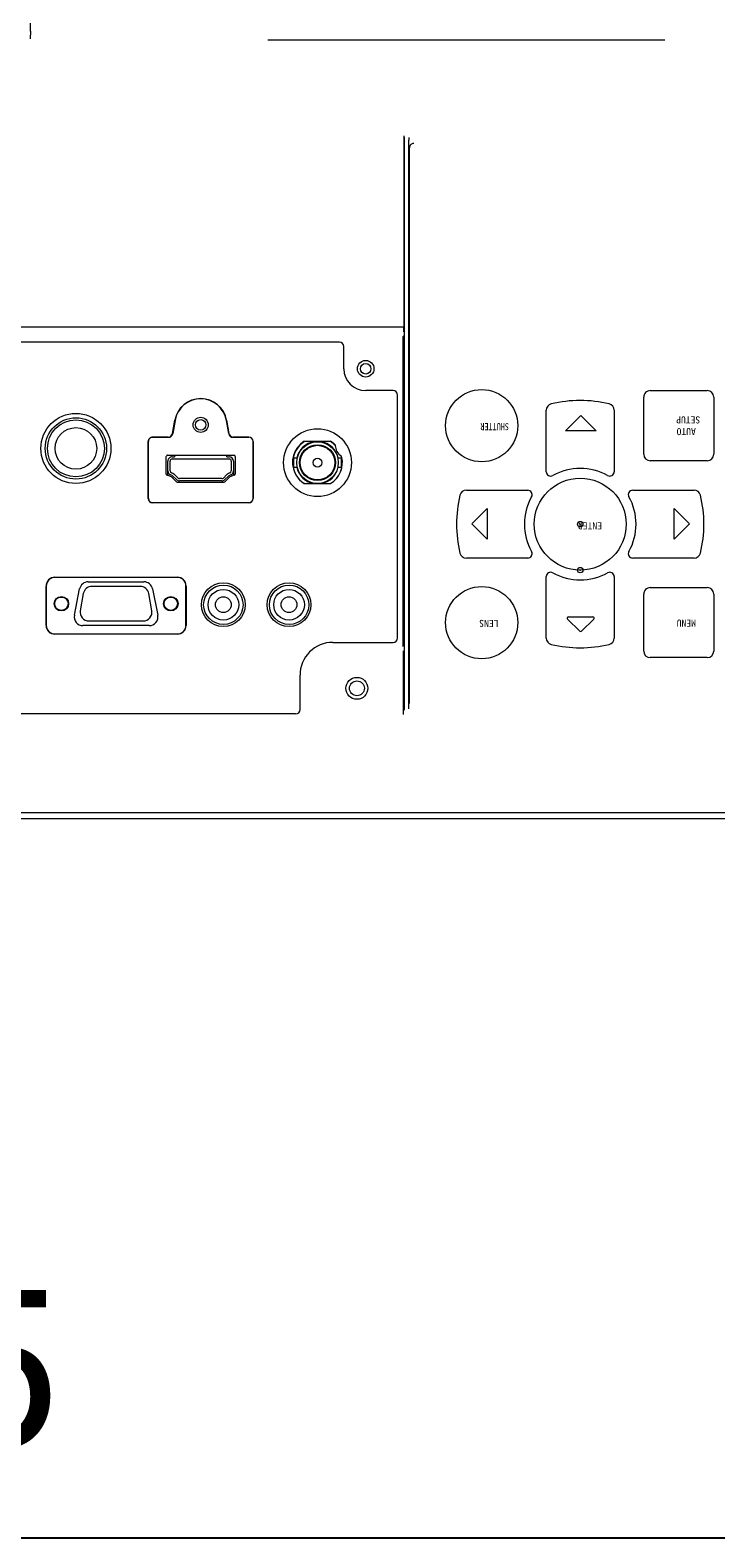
# Model space of a CAD drawing. Units: millimetres, scale not verified. Extents: x -63 to 62, y -57 to 57.
# Drawn here: x 28.08 to 35.91, y 6.14 to 23.36 of the extents above; entities that cross this region are included whole.
import ezdxf
from ezdxf.enums import TextEntityAlignment as Align

# ---------------------------------------------------------------- set-up
doc = ezdxf.new("R2010")
doc.units = ezdxf.units.MM
doc.header["$LTSCALE"] = 0.125
doc.header["$PDMODE"] = 32
doc.header["$PDSIZE"] = 0.0625
doc.layers.add('0-4_GAIKEI', color=1, linetype='Continuous', lineweight=18)
doc.layers.add('0-5_SUNPO', color=7, linetype='Continuous')
doc.styles.add('ＭＳ ゴシック', font='')
doc.styles.get('ＭＳ ゴシック').set_extended_font_data('MS Gothic')

# ---------------------------------------------------------------- blocks, each defined once
blk = doc.blocks.new('D8')
at = {"layer": '0-5_SUNPO'}
blk.add_line((14.5962, 2.2693), (38.0212, 2.2693), dxfattribs=at)
at = {"layer": '0-5_SUNPO', "style": 'ＭＳ ゴシック'}
blk.add_text('548.5', height=1.833, dxfattribs=at).set_placement((23.1837, 2.7693), align=Align.BOTTOM_LEFT)

msp = doc.modelspace()

# ---------------------------------------------------------------- linework, layer by layer
at = {"layer": '0-4_GAIKEI'}
for p, q in [((28.0844, 23.3491), (28.0844, 23.4392)), ((28.0844, 23.3491), (28.0814, 23.2616)), ((30.7961, 23.2498), (35.3297, 23.2498)), ((32.3473, 22.1511), (32.3473, 19.9668)), ((32.356, 22.1341), (32.352, 22.1361)), ((32.3533, 22.0988), (32.356, 22.1001)), ((32.3533, 15.592), (32.3533, 22.0988)), ((32.356, 22.1001), (32.356, 22.1341)), ((32.3709, 22.0851), (32.3696, 22.0844)), ((32.4033, 15.6062), (32.4033, 22.0846)), ((32.4059, 22.1333), (32.4059, 22.1007)), ((32.4059, 22.0857), (32.4059, 22.1007)), ((32.4117, 15.6661), (32.4117, 22.0161)), ((32.3477, 19.9664), (23.7477, 19.9664)), ((32.346, 19.8647), (32.3355, 19.8542)), ((32.3355, 19.8542), (32.3355, 16.3208)), ((32.3477, 19.9147), (32.3477, 19.9664)), ((31.6117, 19.7942), (18.9617, 19.7942)), ((31.6617, 19.4911), (31.6617, 19.7442)), ((32.2255, 19.2411), (31.9117, 19.2411)), ((32.2755, 16.4158), (32.2755, 19.1911)), ((35.0867, 18.5161), (35.0867, 19.1661)), ((35.1617, 19.2411), (35.8117, 19.2411)), ((35.8867, 19.1661), (35.8867, 18.5161)), ((33.9742, 18.3151), (33.9742, 19.0166)), ((34.7492, 19.0166), (34.7492, 18.3151)), ((29.7057, 18.7514), (29.7323, 18.9022)), ((29.7345, 18.9018), (29.7079, 18.751)), ((29.7323, 18.9022), (29.7345, 18.9018)), ((30.3232, 18.9022), (30.321, 18.9018)), ((30.3476, 18.751), (30.321, 18.9018)), ((30.3232, 18.9022), (30.3498, 18.7514)), ((29.4278, 18.0101), (29.4278, 18.6601)), ((29.4278, 18.6601), (29.4299, 18.6601)), ((29.4299, 18.6601), (29.4299, 18.0101)), ((29.4778, 18.7101), (29.6565, 18.7101)), ((29.4778, 18.7101), (29.4778, 18.7079)), ((29.6565, 18.7079), (29.4778, 18.7079)), ((29.6565, 18.7101), (29.6565, 18.7079)), ((29.7079, 18.751), (29.7057, 18.7514)), ((30.3498, 18.7514), (30.3476, 18.751)), ((30.399, 18.7101), (30.5778, 18.7101)), ((30.399, 18.7101), (30.399, 18.7079)), ((30.5778, 18.7079), (30.399, 18.7079)), ((30.5778, 18.7101), (30.5778, 18.7079)), ((30.6278, 18.6601), (30.6256, 18.6601)), ((30.6256, 18.0101), (30.6256, 18.6601)), ((30.6278, 18.6601), (30.6278, 18.0101)), ((31.2113, 18.6636), (31.5108, 18.6636)), ((31.327, 18.6586), (31.2127, 18.6586)), ((31.3965, 18.6586), (31.327, 18.6586)), ((31.5108, 18.6586), (31.3965, 18.6586)), ((29.6352, 18.2887), (29.6352, 18.4886)), ((29.6502, 18.5036), (30.4052, 18.5036)), ((29.6527, 18.324), (29.6527, 18.4361)), ((29.6777, 18.324), (29.6777, 18.4361)), ((29.7027, 18.4861), (29.7277, 18.4861)), ((29.7027, 18.4611), (30.3527, 18.4611)), ((29.7277, 18.5036), (29.7277, 18.4861)), ((30.3277, 18.4861), (30.3277, 18.5036)), ((30.3277, 18.4861), (30.3527, 18.4861)), ((30.3777, 18.4361), (30.3777, 18.324)), ((30.4027, 18.4361), (30.4027, 18.324)), ((30.4202, 18.4886), (30.4202, 18.2887)), ((31.1296, 18.4686), (31.0867, 18.4686)), ((31.0867, 18.4686), (31.0867, 18.3686)), ((31.1367, 18.4902), (31.1367, 18.4946)), ((31.6367, 18.4686), (31.5939, 18.4686)), ((31.6367, 18.3686), (31.6367, 18.4686)), ((35.8117, 18.4411), (35.1617, 18.4411)), ((29.694, 18.2547), (29.6446, 18.2748)), ((29.6527, 18.2715), (29.6527, 18.324)), ((29.7006, 18.2709), (29.6839, 18.2777)), ((29.71, 18.2941), (29.6933, 18.3009)), ((29.7503, 18.2255), (29.7111, 18.264)), ((29.7678, 18.2433), (29.7287, 18.2818)), ((30.3271, 18.2819), (30.2877, 18.2432)), ((30.3446, 18.264), (30.3052, 18.2254)), ((30.3622, 18.3008), (30.3457, 18.2941)), ((30.3716, 18.2777), (30.3551, 18.2709)), ((30.4109, 18.2748), (30.3617, 18.2547)), ((30.4027, 18.324), (30.4027, 18.2715)), ((31.0867, 18.3686), (31.1296, 18.3686)), ((31.1367, 18.3426), (31.1367, 18.347)), ((31.5939, 18.3686), (31.6367, 18.3686)), ((29.7534, 18.1979), (29.6989, 18.2515)), ((30.2916, 18.1936), (29.7639, 18.1936)), ((30.2702, 18.2361), (29.7854, 18.2361)), ((30.2702, 18.2111), (29.7854, 18.2111)), ((30.3569, 18.2515), (30.3021, 18.1979)), ((31.2127, 18.1786), (31.2113, 18.1786)), ((31.2127, 18.1786), (31.327, 18.1786)), ((31.327, 18.1786), (31.3965, 18.1786)), ((31.3965, 18.1786), (31.5108, 18.1786)), ((33.0613, 18.1036), (33.7628, 18.1036)), ((34.9607, 18.1036), (35.6622, 18.1036)), ((29.4278, 18.0101), (29.4299, 18.0101)), ((29.4778, 17.9601), (29.4778, 17.9623)), ((29.4778, 17.9623), (30.5778, 17.9623)), ((30.5778, 17.9601), (29.4778, 17.9601)), ((30.5778, 17.9601), (30.5778, 17.9623)), ((30.6278, 18.0101), (30.6256, 18.0101)), ((33.1238, 17.7214), (33.2988, 17.8964)), ((35.4346, 17.8964), (35.6096, 17.7214)), ((33.2988, 17.5464), (33.1238, 17.7214)), ((35.6096, 17.7214), (35.4346, 17.5464)), ((33.7628, 17.3286), (33.0613, 17.3286)), ((35.6622, 17.3286), (34.9607, 17.3286)), ((28.362, 17.1093), (29.762, 17.1093)), ((28.362, 17.1093), (28.362, 17.1071)), ((29.762, 17.1071), (28.362, 17.1071)), ((28.7437, 17.0573), (29.3798, 17.0573)), ((29.762, 17.1071), (29.762, 17.1093)), ((33.9742, 16.4156), (33.9742, 17.1171)), ((34.7492, 17.1171), (34.7492, 16.4156)), ((28.262, 16.5593), (28.262, 17.0093)), ((28.262, 17.0093), (28.2642, 17.0093)), ((28.2642, 17.0093), (28.2642, 16.5593)), ((28.5857, 16.677), (28.6457, 16.977)), ((28.6874, 16.9222), (28.653, 16.7272)), ((29.3371, 17.0048), (28.7859, 17.0048)), ((29.47, 16.7272), (29.4356, 16.9222)), ((29.4778, 16.977), (29.5378, 16.677)), ((29.8619, 17.0093), (29.8598, 17.0093)), ((29.8598, 16.5593), (29.8598, 17.0093)), ((29.862, 17.0093), (29.862, 16.5593)), ((30.8965, 16.897), (30.8965, 16.9008)), ((31.1765, 16.8968), (31.1765, 16.9008)), ((35.0867, 16.2661), (35.0867, 16.9161)), ((35.1617, 16.9911), (35.8117, 16.9911)), ((35.8867, 16.9161), (35.8867, 16.2661)), ((28.262, 16.5593), (28.2642, 16.5593)), ((29.4398, 16.5573), (28.6837, 16.5573)), ((28.7515, 16.6098), (29.3715, 16.6098)), ((29.8619, 16.5593), (29.8598, 16.5593)), ((30.8965, 16.6908), (30.8965, 16.6952)), ((31.1765, 16.6908), (31.1765, 16.6967)), ((34.356, 16.493), (34.2172, 16.6318)), ((34.2278, 16.6574), (34.3666, 16.6574)), ((34.3666, 16.6574), (34.5054, 16.6574)), ((34.516, 16.6318), (34.3772, 16.493)), ((28.362, 16.4594), (28.362, 16.4616)), ((28.362, 16.4616), (29.762, 16.4616)), ((29.762, 16.4593), (28.362, 16.4593)), ((29.762, 16.4594), (29.762, 16.4616)), ((31.537, 16.3658), (32.2255, 16.3658)), ((32.3355, 16.3208), (32.3385, 16.3178)), ((32.3402, 16.2678), (32.3402, 15.5403)), ((35.8117, 16.1911), (35.1617, 16.1911)), ((31.162, 15.598), (31.162, 15.9908)), ((31.112, 15.548), (18.4686, 15.548)), ((12.2617, 14.4209), (38.8629, 14.4209))]:
    msp.add_line(p, q, dxfattribs=at)
at = {"layer": '0-4_GAIKEI', "color": 7}
msp.add_line((38.8629, 14.3517), (12.2617, 14.3517), dxfattribs=at)
at = {"layer": '0-4_GAIKEI'}
msp.add_lwpolyline([(34.1932, 18.7821), (34.3682, 18.9571), (34.5432, 18.7821), (34.3682, 18.7821)], close=True, dxfattribs=at)
for points in [[(33.2988, 17.8964), (33.2988, 17.7214), (33.2988, 17.5464)], [(35.4346, 17.5464), (35.4346, 17.7214), (35.4346, 17.8964)]]:
    msp.add_lwpolyline(points, dxfattribs=at)
for centre, radius in [((31.9117, 19.4911), 0.095), ((31.9117, 19.4911), 0.06), ((33.2367, 18.8411), 0.4125), ((28.6027, 18.5811), 0.4), ((28.6027, 18.5811), 0.35), ((28.6027, 18.5811), 0.325), ((28.6027, 18.5811), 0.2375), ((30.0277, 18.8501), 0.0862), ((30.0277, 18.8501), 0.06), ((31.3617, 18.4186), 0.3875), ((31.3617, 18.4186), 0.2375), ((31.3617, 18.4186), 0.205), ((31.3617, 18.4186), 0.198), ((31.3617, 18.4186), 0.05), ((34.3617, 17.7161), 0.525), ((28.4367, 16.8073), 0.0825), ((28.4367, 16.8073), 0.0762), ((29.6867, 16.8073), 0.0825), ((29.6862, 16.8073), 0.0762), ((30.2865, 16.7958), 0.25), ((30.2867, 16.7958), 0.225), ((30.2867, 16.7958), 0.175), ((30.2867, 16.7958), 0.09), ((31.0365, 16.7958), 0.25), ((31.037, 16.7958), 0.225), ((31.0365, 16.7958), 0.175), ((31.0365, 16.7958), 0.09), ((33.2367, 16.5911), 0.4125), ((31.8117, 15.8411), 0.125), ((31.8117, 15.8411), 0.085)]:
    msp.add_circle(centre, radius, dxfattribs=at)
for centre, radius, start, end in [((32.4617, 22.0161), 0.05, 89.99996, 180), ((31.6117, 19.7442), 0.05, 359.99998, 89.99996), ((31.9117, 19.4911), 0.25, 180.00002, 270), ((30.0278, 18.8501), 0.3, 9.99998, 170), ((30.0278, 18.8501), 0.2978, 9.99998, 170), ((32.2255, 19.1911), 0.05, 359.99998, 89.99996), ((34.3617, 17.7161), 1.4125, 76.48821, 103.51172), ((35.1617, 19.1661), 0.075, 89.99996, 180), ((35.8117, 19.1661), 0.075, 359.99998, 89.99996), ((34.0492, 19.0166), 0.075, 103.51172, 180), ((34.6742, 19.0166), 0.075, 359.99998, 76.48821), ((29.4778, 18.6601), 0.05, 89.99996, 180), ((29.4778, 18.6601), 0.0478, 89.99996, 180), ((29.6565, 18.7601), 0.05, 270, 349.99998), ((29.6565, 18.7601), 0.0522, 270, 349.99998), ((30.399, 18.7601), 0.0522, 190, 269.99998), ((30.399, 18.7601), 0.05, 190.00002, 270), ((30.5778, 18.6601), 0.05, 359.99998, 89.99996), ((30.5778, 18.6601), 0.0478, 359.99998, 89.99996), ((31.361, 18.4211), 0.285, 121.69275, 205.98237), ((31.3617, 18.4186), 0.2825, 121.83641, 180), ((31.3617, 18.4186), 0.2425, 98.23428, 168.1011), ((31.3617, 18.4186), 0.2425, 11.89888, 81.76571), ((31.361, 18.4211), 0.285, 44.51347, 58.30718), ((31.3617, 18.4186), 0.2825, 44.19868, 58.16358), ((31.7117, 18.6186), 0.1475, 179.10383, 181.18692), ((31.7117, 18.6186), 0.1475, 181.18692, 238.30282), ((29.6502, 18.4886), 0.015, 89.99996, 180), ((29.7027, 18.4361), 0.05, 89.99996, 180), ((29.7027, 18.4361), 0.025, 89.99996, 180), ((30.3527, 18.4361), 0.05, 359.99998, 89.99996), ((30.3527, 18.4361), 0.025, 359.99998, 89.99996), ((30.4052, 18.4886), 0.015, 359.99998, 89.99996), ((31.3617, 18.4186), 0.2825, 301.83642, 15.29114), ((31.7117, 18.6186), 0.1475, 238.30282, 239.66749), ((31.361, 18.4211), 0.285, 359.79529, 14.25781), ((35.1617, 18.5161), 0.075, 180, 269.99998), ((35.8117, 18.5161), 0.075, 270, 359.99998), ((29.6502, 18.2887), 0.015, 180, 247.87804), ((29.7027, 18.324), 0.05, 180, 247.87804), ((29.7027, 18.324), 0.025, 180, 247.87804), ((29.6883, 18.2408), 0.0325, 45.47347, 67.87802), ((29.6883, 18.2408), 0.0575, 45.47347, 67.87802), ((30.3674, 18.2408), 0.0575, 112.20343, 134.40931), ((30.3674, 18.2408), 0.0325, 112.20343, 134.40931), ((30.3527, 18.324), 0.025, 292.20348, 359.99998), ((30.3527, 18.324), 0.05, 292.20348, 359.99998), ((30.4052, 18.2887), 0.015, 292.20348, 359.99998), ((31.3617, 18.4186), 0.2825, 180, 238.16354), ((31.3617, 18.4186), 0.2425, 191.8989, 261.76573), ((31.3617, 18.4186), 0.2425, 278.23428, 334.13242), ((31.361, 18.4211), 0.285, 317.75799, 325.67846), ((31.361, 18.4211), 0.285, 336.32742, 347.43533), ((34.0242, 18.3151), 0.05, 180.00002, 299.40035), ((34.3617, 17.7161), 0.6375, 60.59961, 119.40032), ((34.6992, 18.3151), 0.05, 240.59965, 359.99998), ((29.6883, 18.2408), 0.015, 45.47347, 67.87802), ((29.7854, 18.2611), 0.05, 225.47349, 269.99998), ((29.7639, 18.2086), 0.015, 225.47351, 270), ((29.7854, 18.2611), 0.025, 225.47349, 269.99998), ((30.2702, 18.2611), 0.025, 270, 314.40934), ((30.2702, 18.2611), 0.05, 270, 314.40934), ((30.2916, 18.2086), 0.015, 270, 314.40934), ((30.3674, 18.2408), 0.015, 112.20343, 134.40931), ((31.361, 18.4211), 0.285, 219.92147, 238.30719), ((33.0613, 18.0286), 0.075, 89.99996, 166.48825), ((33.7628, 18.0536), 0.05, 330.59962, 89.99996), ((34.9607, 18.0536), 0.05, 89.99996, 209.40036), ((35.6622, 18.0286), 0.075, 13.51174, 89.99996), ((29.4778, 18.0101), 0.05, 180, 269.99998), ((29.4778, 18.0101), 0.0478, 180, 269.99998), ((30.5778, 18.0101), 0.05, 270, 359.99998), ((30.5778, 18.0101), 0.0478, 270, 359.99998), ((34.3617, 17.7161), 1.4125, 166.48825, 193.51175), ((34.3617, 17.7161), 0.6375, 150.59964, 209.40036), ((34.3617, 17.7161), 0.6375, 330.59962, 29.40034), ((34.3617, 17.7161), 1.4125, 346.48823, 13.51174), ((33.7628, 17.3786), 0.05, 270, 29.40034), ((34.9607, 17.3786), 0.05, 150.59964, 269.99998), ((33.0613, 17.4036), 0.075, 193.51175, 269.99998), ((35.6622, 17.4036), 0.075, 270, 346.48823), ((28.362, 17.0093), 0.1, 89.99996, 180), ((28.362, 17.0093), 0.0978, 89.99996, 180), ((28.7437, 16.9573), 0.1, 89.99996, 168.69003), ((29.3798, 16.9573), 0.1, 11.3099, 89.99996), ((29.762, 17.0093), 0.1, 359.99998, 89.99996), ((29.762, 17.0093), 0.0978, 359.99998, 89.99996), ((34.0242, 17.1171), 0.05, 60.59961, 180), ((34.3617, 17.7161), 0.6375, 240.59965, 299.40035), ((34.6992, 17.1171), 0.05, 359.99998, 119.40032), ((28.7859, 16.9048), 0.1, 89.99996, 170), ((29.3371, 16.9048), 0.1, 9.99998, 89.99996), ((35.1617, 16.9161), 0.075, 89.99996, 180), ((35.8117, 16.9161), 0.075, 359.99998, 89.99996), ((28.7515, 16.7098), 0.1, 170, 269.99998), ((29.3715, 16.7098), 0.1, 270, 9.99998), ((28.362, 16.5593), 0.1, 180, 269.99998), ((28.362, 16.5593), 0.0978, 180, 269.99998), ((28.6837, 16.6573), 0.1, 168.69003, 269.99998), ((29.4398, 16.6573), 0.1, 270, 11.3099), ((29.762, 16.5593), 0.1, 270, 359.99998), ((29.762, 16.5593), 0.0978, 270, 359.99998), ((34.2278, 16.6424), 0.015, 89.99996, 224.99996), ((34.5054, 16.6424), 0.015, 315.00004, 90.00004), ((31.537, 15.9908), 0.375, 89.99996, 180), ((32.2255, 16.4158), 0.05, 270, 359.99998), ((34.0492, 16.4156), 0.075, 180, 256.48823), ((34.3666, 16.5036), 0.015, 225, 315), ((34.6742, 16.4156), 0.075, 283.51175, 359.99998), ((34.3617, 17.7161), 1.4125, 256.48825, 283.51175), ((35.1617, 16.2661), 0.075, 180, 269.99998), ((35.8117, 16.2661), 0.075, 270, 359.99998), ((31.112, 15.598), 0.05, 270, 359.99998)]:
    msp.add_arc(centre, radius, start, end, dxfattribs=at)
for p in [(34.3617, 17.7161), (34.3617, 17.1911)]:
    msp.add_point(p, dxfattribs=at)

# ---------------------------------------------------------------- block references
at = {"layer": '0-5_SUNPO'}
msp.add_blockref('D8', (-0.9583, 3.8674), dxfattribs=at)

# ---------------------------------------------------------------- texts
at = {"layer": '0-4_GAIKEI', "color": 7, "style": 'ＭＳ ゴシック'}
for s, p in [('SETUP', (35.732, 18.9713)), ('AUTO', (35.6819, 18.8378)), ('ENTER', (34.6105, 17.762)), ('LENS', (33.4283, 16.6468)), ('MENU', (35.6834, 16.6503))]:
    msp.add_text(s, height=0.08065, rotation=180, dxfattribs=at).set_placement(p, align=Align.BOTTOM_LEFT)
at = {"layer": '0-4_GAIKEI', "color": 7, "style": 'ＭＳ ゴシック', "width": 0.85}
msp.add_text('SHUTTER', height=0.08065, rotation=180, dxfattribs=at).set_placement((33.548, 18.8943), align=Align.BOTTOM_LEFT)

doc.saveas('drawing.dxf')
